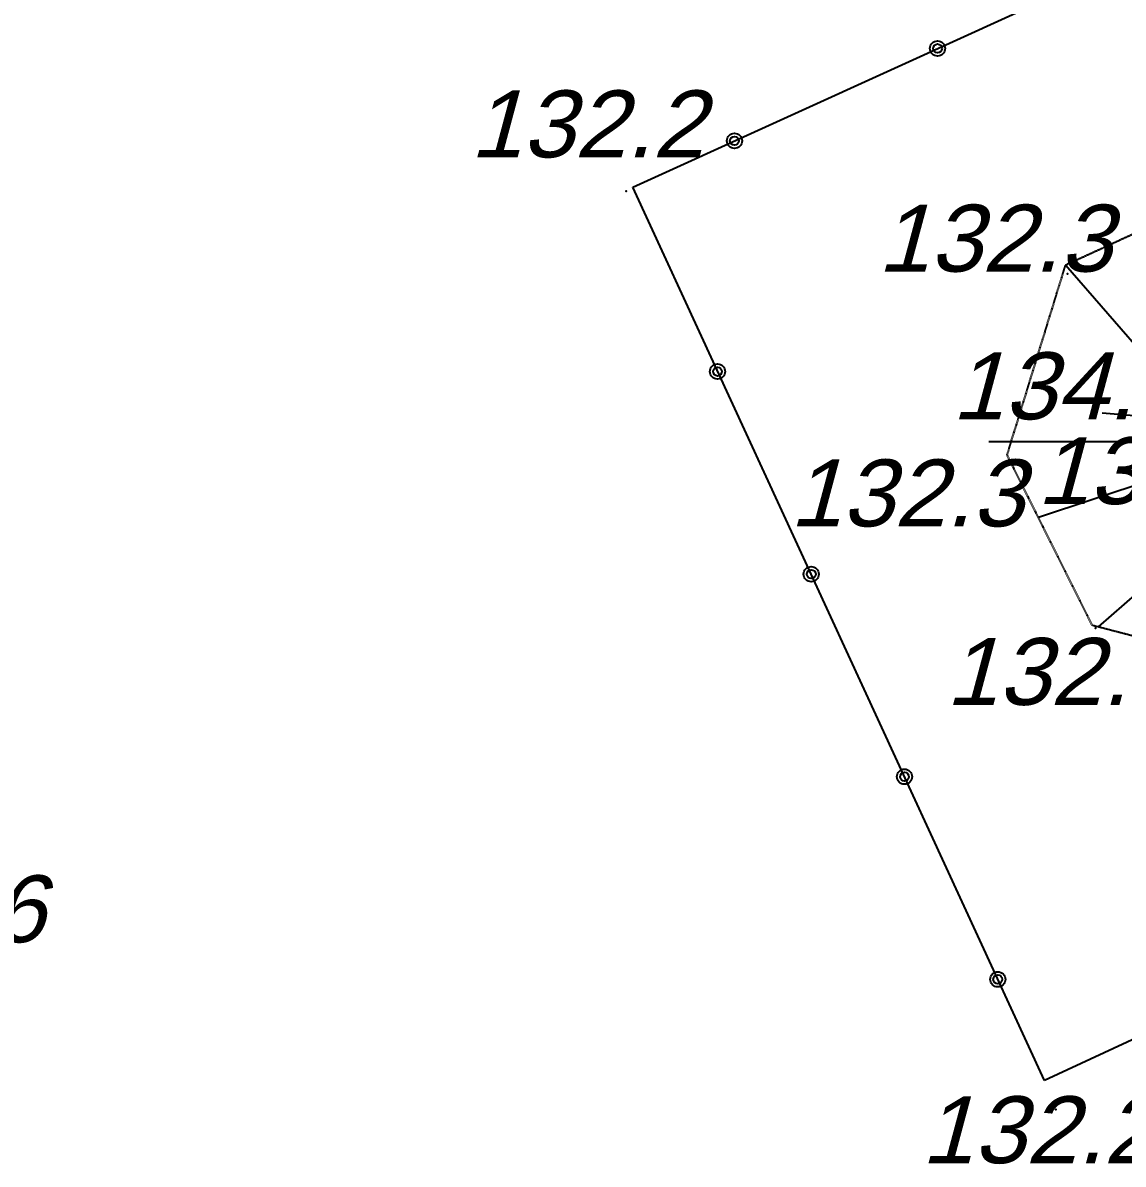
# Model space of a CAD drawing. Header units: millimetres. Extents: x -105266 to 178069, y 491 to 168574.
# Drawn here: x 25584 to 28049, y 100518 to 103076 of the extents above; entities that cross this region are included whole.
import ezdxf
from ezdxf.enums import TextEntityAlignment as Align

# ---------------------------------------------------------------- set-up
doc = ezdxf.new("R2010")
doc.units = ezdxf.units.MM
for name, pattern in [('1', [0]), ('BGT', [0]), ('WSD', [2.45, 1.75, -0.7])]:
    doc.linetypes.add(name, pattern=pattern)
for name, color, linetype in [('SZOPO_L_0', 171, '1'), ('UKKOC_T_2', 14, 'Continuous'), ('UWWOC_T_0', 5, 'Continuous'), ('WUKOS_T_4', 34, 'Continuous'), ('WUKPS_L_1', 34, '1'), ('WUKPS_L_8', 34, '1')]:
    doc.layers.add(name, color=color, linetype=linetype)
doc.styles.get("Standard").update_dxf_attribs({"font": 'arial.ttf'})

msp = doc.modelspace()

# ---------------------------------------------------------------- linework, layer by layer
at = {"layer": 'SZOPO_L_0', "linetype": 'BGT'}
for p, q in [((26949.92, 102707.63), (28961.92, 103623.63)), ((27872.92, 100705.63), (26949.92, 102707.63)), ((29878.92, 101643.63), (27872.92, 100705.63))]:
    msp.add_line(p, q, dxfattribs=at)
for centre, radius in [((27632.92, 103018.63), 17), ((27632.92, 103018.63), 10), ((27177.92, 102811.63), 17), ((27177.92, 102811.63), 10), ((27139.92, 102294.63), 17), ((27139.92, 102294.63), 10), ((27349.92, 101840.63), 17), ((27349.92, 101840.63), 10), ((27558.92, 101386.63), 17), ((27558.92, 101386.63), 10), ((27767.92, 100932.63), 17), ((27767.92, 100932.63), 10)]:
    msp.add_circle(centre, radius, dxfattribs=at)
at = {"layer": 'UWWOC_T_0', "linetype": 'Continuous'}
msp.add_line((27747.92, 102137.63), (28252.92, 102137.63), dxfattribs=at)
at = {"layer": 'WUKPS_L_1', "linetype": 'WSD'}
for p, q in [((27919.92, 102533.63), (28452.92, 102778.63)), ((27788.92, 102107.63), (27919.92, 102533.63)), ((27979.92, 101725.63), (27788.92, 102107.63)), ((28421.92, 101610.63), (27979.92, 101725.63))]:
    msp.add_line(p, q, dxfattribs=at)
at = {"layer": 'WUKPS_L_1', "linetype": '1'}
for p, q in [((27919.92, 102533.63), (28184.92, 102227.63)), ((28181.92, 102186.63), (28001.92, 102201.63)), ((27858.92, 101968.63), (28171.92, 102071.63)), ((28266.92, 101962.63), (27992.92, 101722.63))]:
    msp.add_line(p, q, dxfattribs=at)
at = {"layer": 'WUKPS_L_8', "linetype": '1'}
for p in [(26934.92, 102698.63), (27923.92, 102513.63), (27780.92, 102083.63), (27986.92, 101719.63), (27897.92, 100640.63)]:
    msp.add_point(p, dxfattribs=at)

# ---------------------------------------------------------------- texts
at = {"layer": 'UKKOC_T_2', "oblique": 15}
msp.add_text('139.36', height=150, dxfattribs=at).set_placement((24990.92, 101165.63), align=Align.TOP_LEFT)
at = {"layer": 'UWWOC_T_0', "oblique": 15}
msp.add_text('134.13', height=150, dxfattribs=at).set_placement((28305.92, 102262.63), align=Align.MIDDLE_RIGHT)
at = {"layer": 'WUKOS_T_4', "oblique": 15}
for s, p in [('132.2', (26847.92, 102849.63)), ('132.3', (27760.92, 102593.63)), ('133.9', (28117.92, 102072.63)), ('132.3', (27563.92, 102022.63)), ('132.4', (27913.92, 101622.63)), ('132.2', (27858.92, 100595.63))]:
    msp.add_text(s, height=150, dxfattribs=at).set_placement(p, align=Align.MIDDLE)

doc.saveas('drawing.dxf')
